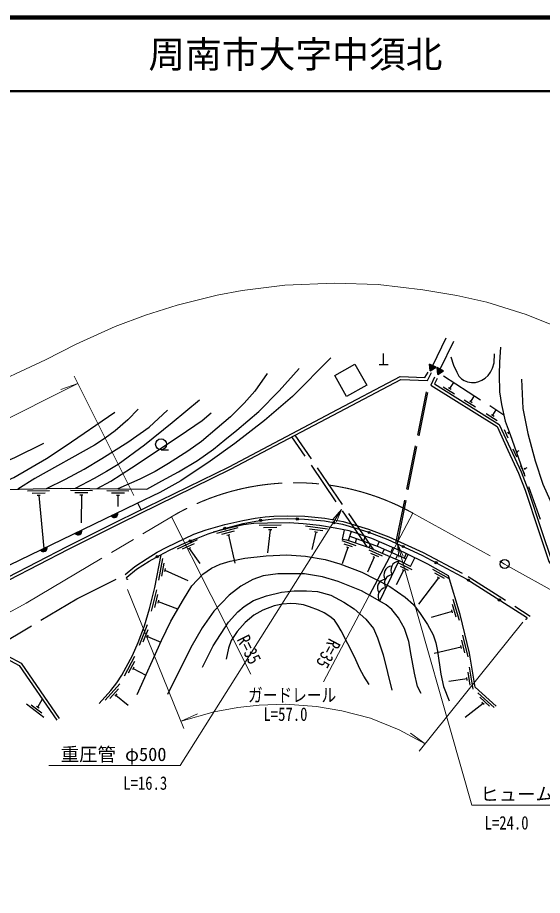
# Model space of a CAD drawing. Units: millimetres at full size, sheet at 1:1000; details may follow other scales. Extents: x 40000 to 680000, y 20000 to 380000.
# Drawn here: x 387217 to 458634, y 260580 to 380000 of the extents above; entities that cross this region are included whole.
import ezdxf
from ezdxf.enums import TextEntityAlignment as Align

# ---------------------------------------------------------------- set-up
doc = ezdxf.new("R2010")
doc.units = ezdxf.units.MM
doc.header["$LTSCALE"] = 1000
doc.linetypes.add('CHAIN', pattern=[18.5, 12, -1.5, 3.5, -1.5])
doc.linetypes.add('DASHED', pattern=[7.5, 6, -1.5])
for name, color, linetype, lineweight in [('M-BGD', 7, 'Continuous', 25), ('M-BMK', 2, 'CHAIN', 13), ('M-BMK-SRVR', 3, 'Continuous', 25), ('M-STR-HTXT', 7, 'Continuous', 13), ('M-TTL', 2, 'Continuous', 140), ('M-TTL-LINE', 7, 'Continuous', 50)]:
    doc.layers.add(name, color=color, linetype=linetype, lineweight=lineweight)
doc.layers.add('M-TTL-TXT', color=7, linetype='Continuous')
doc.styles.add('ＭＳ ゴシック', font='')
doc.styles.get('ＭＳ ゴシック').set_extended_font_data('MS Gothic')

# ---------------------------------------------------------------- blocks, each defined once
blk = doc.blocks.new('open_arrow')
at = {"color": 0, "linetype": 'Continuous', "lineweight": -2}
blk.add_lwpolyline([(7.5, 1.25), (0, 0), (7.5, -1.25)], dxfattribs=at)

msp = doc.modelspace()

# ---------------------------------------------------------------- hatches: boundary and pattern name
at = {"layer": 'M-BGD'}
for points in [[(443255, 332871), (443360, 331934), (444156, 332439)], [(444289, 332396), (444394, 331459), (445191, 331964)], [(400861, 312630, -0.82183), (399969, 312199)], [(420146, 311572, -1), (420443, 311618, -1)], [(425132, 311796, -1), (425431, 311786, -1)], [(415277, 310464, -1), (415562, 310560, -0.41421), (415467, 310370, -0.41421)], [(430102, 311316, -1), (430397, 311262, -1)], [(395962, 310262, -0.82183), (395070, 309831)], [(434922, 310009, -1), (435202, 309903, -1)], [(410581, 308753, -0.41421), (410663, 308948, -0.41421), (410859, 308867, -1)], [(439542, 308106, -1), (439815, 307982, -1)], [(391236, 307978, -0.82183), (390344, 307547)], [(406081, 306580, -0.41421), (406140, 306784, -0.41421), (406343, 306725, -1)], [(444033, 305912, -1), (444297, 305771, -1)], [(448440, 303551, -0.41421), (448647, 303597, -0.41421), (448692, 303389, -1)], [(452652, 300857, -0.41421), (452859, 300903, -0.41421), (452904, 300695, -1)]]:
    msp.add_hatch(color=256, dxfattribs=at).paths.add_polyline_path(points)

# ---------------------------------------------------------------- linework, layer by layer
for p, q in [((443706, 332655), (445522, 336442)), ((444740, 332180), (446556, 335967)), ((437024, 332822), (437024, 334322)), ((436424, 332822), (437624, 332822)), ((444156, 332439), (443255, 332871)), ((443360, 331934), (443255, 332871)), ((443360, 331934), (444156, 332439)), ((445191, 331964), (444289, 332396)), ((444394, 331459), (444289, 332396)), ((442649, 331054), (443070, 331773)), ((443008, 330640), (443547, 331710)), ((444394, 331459), (445191, 331964)), ((445128, 329780), (446653, 328824)), ((445872, 329668), (446228, 329445)), ((446050, 329556), (446555, 330361)), ((448910, 327763), (449394, 328535)), ((447988, 327987), (449513, 327031)), ((448732, 327875), (449088, 327652)), ((450956, 326127), (452481, 325170)), ((451877, 325903), (452340, 326640)), ((451699, 326014), (452055, 325791)), ((453413, 323944), (453912, 322852)), ((453877, 323650), (453994, 323395)), ((453935, 323523), (454144, 323601)), ((454600, 321348), (455104, 320259)), ((406745, 321204), (407745, 321204)), ((455066, 321057), (455183, 320803)), ((455125, 320930), (455478, 321093)), ((455665, 319046), (456169, 317957)), ((456131, 318755), (456248, 318500)), ((456190, 318628), (456533, 318786)), ((391580, 315628), (388580, 315559)), ((390987, 315314), (389187, 315273)), ((397404, 315624), (394404, 315652)), ((396801, 315329), (395001, 315346)), ((402380, 315577), (399380, 315605)), ((401777, 315283), (399977, 315300)), ((390304, 314999), (389884, 314989)), ((390094, 314994), (390790, 307763)), ((396109, 315036), (395689, 315040)), ((395899, 315038), (395863, 311289)), ((401085, 314989), (400665, 314993)), ((400875, 314991), (400860, 313491)), ((404014, 313030), (403562, 313935)), ((400861, 312630), (399969, 312199)), ((417194, 310566), (414295, 309794)), ((423070, 310956), (420071, 310896)), ((422476, 310644), (420676, 310608)), ((429377, 310400), (426403, 310794)), ((395962, 310262), (395070, 309831)), ((416691, 310122), (414952, 309658)), ((416102, 309654), (415696, 309546)), ((415899, 309600), (416761, 305770)), ((421582, 310326), (421235, 307174)), ((421792, 310330), (421372, 310322)), ((428742, 310181), (426958, 310418)), ((427811, 310002), (427275, 307617)), ((428019, 309974), (427603, 310030)), ((431439, 309014), (431689, 310308)), ((432620, 310088), (432200, 308838)), ((434534, 309444), (434287, 308772)), ((411676, 308933), (408941, 307699)), ((411252, 308412), (409611, 307673)), ((433278, 308159), (431383, 308796)), ((432803, 308002), (431666, 308384)), ((433349, 309117), (433130, 308525)), ((435225, 308427), (435024, 307881)), ((436400, 308722), (436164, 308081)), ((391236, 307978), (390344, 307547)), ((410747, 307855), (410364, 307683)), ((410555, 307769), (412019, 305720)), ((432139, 307909), (431398, 305706)), ((432272, 307864), (432006, 307953)), ((436873, 306752), (435038, 307548)), ((436387, 306636), (435286, 307113)), ((437083, 307687), (436825, 307100)), ((438273, 307910), (437998, 307285)), ((439788, 305780), (440378, 306960)), ((440101, 307099), (439830, 306481)), ((406948, 306427), (406386, 303480)), ((407130, 305781), (406793, 304013)), ((435717, 306599), (434838, 304571)), ((435089, 301415), (437869, 306648)), ((435846, 306544), (435589, 306655)), ((439116, 306107), (436450, 300633)), ((438914, 306883), (438660, 306305)), ((440889, 304895), (439100, 305789)), ((440691, 305329), (441280, 306509)), ((407296, 305047), (407217, 304634)), ((407257, 304841), (410384, 303434)), ((439727, 304805), (438738, 302827)), ((440397, 304805), (439324, 305342)), ((439852, 304743), (439601, 304868)), ((445886, 303712), (443699, 304922)), ((444502, 303792), (441790, 300208)), ((445303, 303692), (443991, 304418)), ((444655, 303707), (444349, 303877)), ((406119, 302150), (405403, 299236)), ((406267, 301496), (405838, 299747)), ((406394, 300754), (406293, 300346)), ((406344, 300550), (408977, 299575)), ((446896, 298449), (446384, 300175)), ((447355, 297959), (446500, 300835)), ((446352, 299226), (443496, 298378)), ((446412, 299025), (446293, 299428)), ((404857, 297401), (403786, 294599)), ((404923, 296734), (404281, 295052)), ((404957, 295982), (404807, 295590)), ((404882, 295786), (406698, 295020)), ((448086, 293572), (447656, 295320)), ((448520, 293061), (447804, 295975)), ((447579, 294375), (443902, 293471)), ((447630, 294171), (447529, 294579)), ((403138, 293062), (401712, 290422)), ((403117, 292391), (402261, 290807)), ((403053, 291642), (402853, 291272)), ((402953, 291457), (404682, 290523)), ((449215, 288655), (448727, 291615)), ((448413, 289830), (448345, 290244)), ((448821, 289198), (448528, 290974)), ((401146, 289351), (399132, 287127)), ((448379, 290037), (445917, 289661)), ((400966, 288704), (399757, 287370)), ((400725, 287992), (400443, 287680)), ((400584, 287836), (402272, 286475)), ((452068, 286132), (449859, 288161)), ((388419, 286633), (390812, 284824)), ((389978, 286207), (390596, 287345)), ((450558, 286705), (448098, 284781)), ((451423, 286317), (450098, 287535)), ((450712, 286563), (450403, 286847)), ((389079, 286510), (390515, 285425)), ((389810, 286333), (390145, 286080))]:
    msp.add_line(p, q, dxfattribs=at)
at = {"layer": 'M-BGD', "linetype": 'DASHED'}
for p, q in [((445154, 331263), (453382, 325970)), ((438706, 308490), (443150, 330504)), ((438893, 308404), (443346, 330464)), ((434827, 307954), (424550, 322946)), ((435678, 307597), (424996, 323181)), ((454259, 323295), (458303, 311757))]:
    msp.add_line(p, q, dxfattribs=at)
at = {"layer": 'M-BGD'}
for points in [[(452946, 335178), (452786, 333132), (452739, 331439), (452804, 329107), (453073, 327344), (453577, 325102), (454259, 323295)], [(429823, 333705), (424640, 328469), (420805, 325176), (416795, 322049), (413444, 319675), (409431, 316986), (406596, 315399), (403349, 313832), (377359, 301273), (372561, 299085), (369355, 297540), (364755, 295724), (351805, 292933), (339224, 290501), (339212, 289715)], [(446185, 333843), (446552, 332730), (446992, 331741), (447279, 331232), (447641, 330842), (448002, 330608), (448418, 330434), (448964, 330356), (449535, 330356), (449958, 330479), (450390, 330676), (450837, 330939), (451244, 331318), (451558, 331756), (451835, 332305), (452068, 333038), (452122, 334260)], [(330710, 291053), (342491, 294278), (347838, 297281), (358613, 305556), (367426, 311747), (371456, 314380), (375912, 315568), (393141, 315964), (404785, 315854), (406836, 316971), (409128, 318219), (411693, 319730), (413868, 321305), (415441, 322538), (417062, 323880), (420049, 326433), (422817, 329225), (425511, 332258)], [(290258, 279083), (314048, 292204), (324501, 292048), (339141, 289703), (351601, 291935), (362999, 294246), (368363, 295802), (370645, 296646), (374296, 298170), (376980, 299441), (385906, 303880), (393956, 308035), (401126, 311616), (416021, 318907), (429973, 326254), (439263, 331183), (442649, 331054)], [(421198, 331580), (419495, 329182), (418038, 327545), (416206, 325696), (414395, 324145), (412227, 322340), (410377, 321029), (407761, 319333), (405924, 318236), (403873, 317201), (400883, 315891)], [(443956, 331082), (443441, 330012), (452452, 324362), (453913, 321167), (455366, 318027), (456274, 315692), (458127, 310088), (459520, 306021), (459995, 305217), (460427, 304658), (461608, 304043), (479454, 294637), (512899, 277050), (521499, 272586), (523792, 270840), (526948, 268197), (533400, 262094), (539761, 255781)], [(444317, 330908), (443957, 330161), (452766, 324637), (454276, 321334), (455734, 318184), (456651, 315827), (458506, 310215), (459885, 306190), (460326, 305442), (460690, 304972), (461794, 304397), (479641, 294991), (513085, 277404), (521714, 272925), (524042, 271153), (527214, 268496), (533678, 262381), (540094, 256014)], [(455781, 330822), (455977, 326831), (456647, 323397), (457656, 319683), (458700, 316526), (461482, 310274), (463369, 306213), (464970, 303831), (488359, 291448), (522891, 273219), (526326, 270628), (529548, 267820), (540709, 256444)], [(290397, 278702), (314148, 291803), (324466, 291648), (339145, 289297), (351676, 291543), (363094, 293857), (368488, 295422), (370791, 296273), (374459, 297804), (377155, 299082), (386087, 303524), (394137, 307679), (401303, 311257), (416203, 318551), (430160, 325900), (439355, 330779), (443008, 330640)], [(411981, 327952), (408261, 324864), (404483, 321823), (400895, 319188), (399337, 318244), (397643, 317301), (395047, 315946)], [(382755, 315725), (386709, 317446), (391137, 320029), (393704, 321715), (400447, 326312)], [(403629, 326710), (402202, 325294), (400497, 323798), (399146, 322776), (397691, 321819), (389560, 317287), (387247, 315829)], [(391176, 315919), (393725, 317188), (396269, 318566), (398664, 320015), (402231, 322229), (405137, 324286), (407612, 326602)], [(398032, 315918), (399909, 316956), (402738, 318727), (409207, 323070), (412342, 325180), (413544, 326217)], [(376434, 315580), (380175, 317291), (386859, 320149), (390802, 322087)], [(402068, 303881), (403397, 304982), (405139, 306060), (406510, 306817), (407911, 307540), (410042, 308531), (411559, 309155), (413147, 309750), (415536, 310551), (417934, 311195), (419626, 311490), (420933, 311695), (422107, 311790), (423978, 311835), (426266, 311757), (428983, 311522), (431417, 311074), (434857, 310034), (437594, 308999), (442217, 306881), (448344, 303612), (456467, 298417)], [(452319, 286308), (449475, 288922), (448717, 293519), (447423, 298785), (445851, 304074), (443041, 305629), (439812, 307243), (435423, 309145), (432336, 310184), (430418, 310554), (428310, 310905), (426073, 311134), (424188, 311279), (421214, 311219), (419381, 311163), (417942, 310977), (415667, 310470), (413851, 309986)], [(432410, 309463), (436288, 308035), (440083, 306370)], [(440691, 305329), (439254, 306047), (434950, 307913), (432000, 308905), (431439, 309014)], [(398329, 286688), (399917, 288440), (400708, 289503), (401419, 290531), (402017, 291611), (402863, 293213), (403610, 294978), (404472, 297236), (405172, 299551), (405889, 302474), (406740, 306935)], [(403504, 287899), (406814, 295274), (408076, 297879), (409776, 300860), (410921, 302711), (412442, 304281), (413601, 305107), (414768, 305627), (416123, 306038), (418134, 306450), (421045, 306799), (423839, 306893), (426391, 306720), (429075, 306257), (431088, 305676), (434045, 304557), (437877, 302592), (439947, 301176), (441073, 300141), (442016, 298926), (443004, 297441), (443752, 296032), (444127, 294953), (444346, 293787), (444817, 290690), (445191, 288991), (445958, 287050)], [(442120, 288071), (441645, 289000), (441212, 290836), (440769, 293252), (440458, 295117), (439853, 296890), (439067, 298333), (438153, 299458), (437349, 300092), (435879, 300976), (434021, 302009), (430839, 303270), (428722, 303928), (426265, 304343), (422653, 304343), (420642, 304066), (419218, 303580), (417600, 302648), (415996, 301440), (413932, 299256), (412342, 296997), (410800, 294328), (407637, 287898)], [(412364, 291628), (413822, 294541), (415904, 297742), (417181, 299160), (418047, 299887), (419326, 300683), (421098, 301355), (423151, 301849), (424867, 302022), (426517, 302022), (428018, 301923), (429844, 301407), (431591, 300475), (433030, 299570), (434603, 298141), (435634, 296874), (436205, 295624), (436957, 293304), (438162, 288491)], [(435035, 289273), (434311, 290404), (433806, 291406), (433062, 293032), (431230, 296592), (430814, 297358), (430333, 298006), (429690, 298510), (428944, 299008), (428164, 299384), (426953, 299844), (426119, 300095), (425133, 300241), (424407, 300296), (423249, 300192), (422137, 299974), (420602, 299399), (419364, 298712), (418172, 297719), (417082, 296486), (416261, 295242), (415905, 294218), (415612, 292721)], [(343103, 282815), (348896, 283442), (357259, 284891), (366334, 286939), (370872, 288300), (374660, 289717), (378561, 291401), (383951, 294180), (387717, 292184), (392881, 284645)], [(342913, 282392), (348952, 283046), (357337, 284499), (366435, 286552), (371000, 287921), (374809, 289346), (378732, 291039), (383949, 293729), (387443, 291876), (392551, 284419)]]:
    msp.add_lwpolyline(points, dxfattribs=at)
msp.add_lwpolyline([(430367, 331324), (433127, 332858), (434722, 329988), (431962, 328453)], close=True, dxfattribs=at)
at = {"layer": 'M-BGD', "linetype": 'DASHED'}
msp.add_lwpolyline([(383951, 294180), (395268, 300929), (401848, 304218), (403161, 305305), (404861, 306395), (406196, 307269), (407538, 307957), (411196, 309737), (412884, 310320), (415417, 311040), (417856, 311588), (419561, 311885), (420886, 312092), (422086, 312190), (423980, 312235), (426290, 312157), (429037, 311919), (431511, 311463), (434985, 310413), (437748, 309369), (442395, 307239), (448546, 303958), (456974, 298568)], dxfattribs=at)
at = {"layer": 'M-BGD'}
for centre, radius in [((406745, 321954), 750), ((420294, 311595), 150), ((425281, 311791), 150), ((415419, 310512), 150), ((430249, 311289), 150), ((435062, 309956), 150), ((410720, 308810), 150), ((439679, 308044), 150), ((406212, 306652), 150), ((444165, 305842), 150), ((448566, 303470), 150), ((452778, 300776), 150)]:
    msp.add_circle(centre, radius, dxfattribs=at)
for centre, radius, start, end in [((400372, 312502), 505, 216.96261, 14.6208), ((395474, 310135), 505, 216.96261, 14.6208), ((390747, 307851), 505, 216.96261, 14.6208), ((439169, 304870), 1160, 94.52217, 213.5518), ((438217, 304221), 1160, 94.52217, 213.5518), ((402164, 303765), 150, 129.64193, 309.64193), ((437341, 302423), 1160, 94.52217, 213.5518), ((438293, 303072), 1160, 94.52217, 213.5518), ((437417, 301274), 1160, 94.52217, 213.5518), ((456386, 298291), 150, 237.3991, 57.3991)]:
    msp.add_arc(centre, radius, start, end, dxfattribs=at)
at = {"layer": 'M-BMK'}
for points in [[(95487, 314046), (108885, 294420), (111994, 290371), (117571, 283741), (127164, 274909), (135580, 268037), (142115, 264231), (150507, 260490), (157539, 258034), (163456, 256588), (170984, 255661), (177754, 255569), (185490, 256085), (191551, 256895), (269402, 271131), (367594, 291011), (372395, 292030), (374089, 292662), (388384, 300328), (408148, 312083)], [(441020, 312580), (453492, 305664), (472319, 295150), (478203, 292201), (510884, 275081), (518199, 270675), (524890, 266323), (528206, 263943), (531884, 260492), (537099, 253920)]]:
    msp.add_lwpolyline(points, dxfattribs=at)
msp.add_arc((425016, 283720), 33000, 60.99061, 120.74202, dxfattribs=at)
at = {"layer": 'M-BMK-SRVR'}
msp.add_circle((453492, 305664), 600, dxfattribs=at)
at = {"layer": 'M-STR-HTXT'}
for p, q in [((403048, 314963), (394936, 331201)), ((395432, 330207), (393105, 329426)), ((418959, 290680), (408148, 312083)), ((441020, 312580), (428840, 289651)), ((402197, 302216), (409858, 283303)), ((441854, 280192), (455975, 297759)), ((409466, 284272), (411711, 285266)), ((442681, 281220), (440698, 282669))]:
    msp.add_line(p, q, dxfattribs=at)
for points in [[(288640, 305093), (321681, 311180), (353491, 317043), (361464, 319632), (369198, 322873), (382053, 329272), (391028, 333436), (395194, 335589), (400509, 337988), (404610, 339531), (408922, 340860), (414368, 342216), (417780, 342882), (423595, 343619), (430338, 343871), (436268, 343682), (442373, 342977), (446970, 342201), (451056, 341286), (456432, 339588), (460149, 338094)], [(336459, 308904), (354595, 312423), (363241, 315024), (371604, 318302), (395432, 330207)], [(431309, 313087), (409322, 278261), (391479, 278261)], [(438893, 308404), (449025, 272854), (471190, 272854)], [(409466, 284272), (413981, 285556), (417175, 286143), (420070, 286483), (423666, 286586), (427882, 286286), (431356, 285690), (435220, 284692), (439138, 283117), (442681, 281220)]]:
    msp.add_lwpolyline(points, dxfattribs=at)
at = {"layer": 'M-TTL'}
msp.add_line((680000, 380000), (40000, 380000), dxfattribs=at)
at = {"layer": 'M-TTL-LINE'}
msp.add_line((40000, 370000), (680000, 370000), dxfattribs=at)

# ---------------------------------------------------------------- block references
at = {"layer": 'M-STR-HTXT', "xscale": 240, "yscale": 240}
for p, rotation in [((431309, 313087), 237.7), ((438893, 308404), 285.9)]:
    msp.add_blockref('open_arrow', p, dxfattribs=dict(at, rotation=rotation))

# ---------------------------------------------------------------- texts
at = {"layer": 'M-STR-HTXT', "style": 'ＭＳ ゴシック', "width": 0.8}
msp.add_text('R=35', height=1833, rotation=296.801, dxfattribs=at).set_placement((416523, 295155), align=Align.BOTTOM_LEFT)
msp.add_text('R=35', height=1833, rotation=242.023, dxfattribs=at).set_placement((431242, 294813), align=Align.TOP_LEFT)
msp.add_text('ガードレール', height=1833, dxfattribs=at).set_placement((424576, 286366), align=Align.BOTTOM_CENTER)
msp.add_text('L=57.0', height=1833, dxfattribs=at).set_placement((423666, 286158), align=Align.TOP_CENTER)
at = {"layer": 'M-STR-HTXT', "style": 'ＭＳ ゴシック'}
msp.add_text('重圧管 φ500', height=1833, dxfattribs=at).set_placement((407479, 278311), align=Align.BOTTOM_RIGHT)
at = {"layer": 'M-STR-HTXT', "style": 'ＭＳ ゴシック', "width": 0.8}
msp.add_text('L=16.3', height=1833, dxfattribs=at).set_placement((407579, 274406), align=Align.BOTTOM_RIGHT)
at = {"layer": 'M-STR-HTXT', "style": 'ＭＳ ゴシック'}
msp.add_text('ヒューム管 φ200', height=1833, dxfattribs=at).set_placement((450190, 272904), align=Align.BOTTOM_LEFT)
at = {"layer": 'M-STR-HTXT', "style": 'ＭＳ ゴシック', "width": 0.8}
msp.add_text('L=24.0', height=1833, dxfattribs=at).set_placement((450760, 268999), align=Align.BOTTOM_LEFT)
at = {"layer": 'M-TTL-TXT', "style": 'ＭＳ ゴシック'}
msp.add_text('周南市大字中須北', height=3666, dxfattribs=at).set_placement((405024, 375000), align=Align.MIDDLE_LEFT)

doc.saveas('drawing.dxf')
